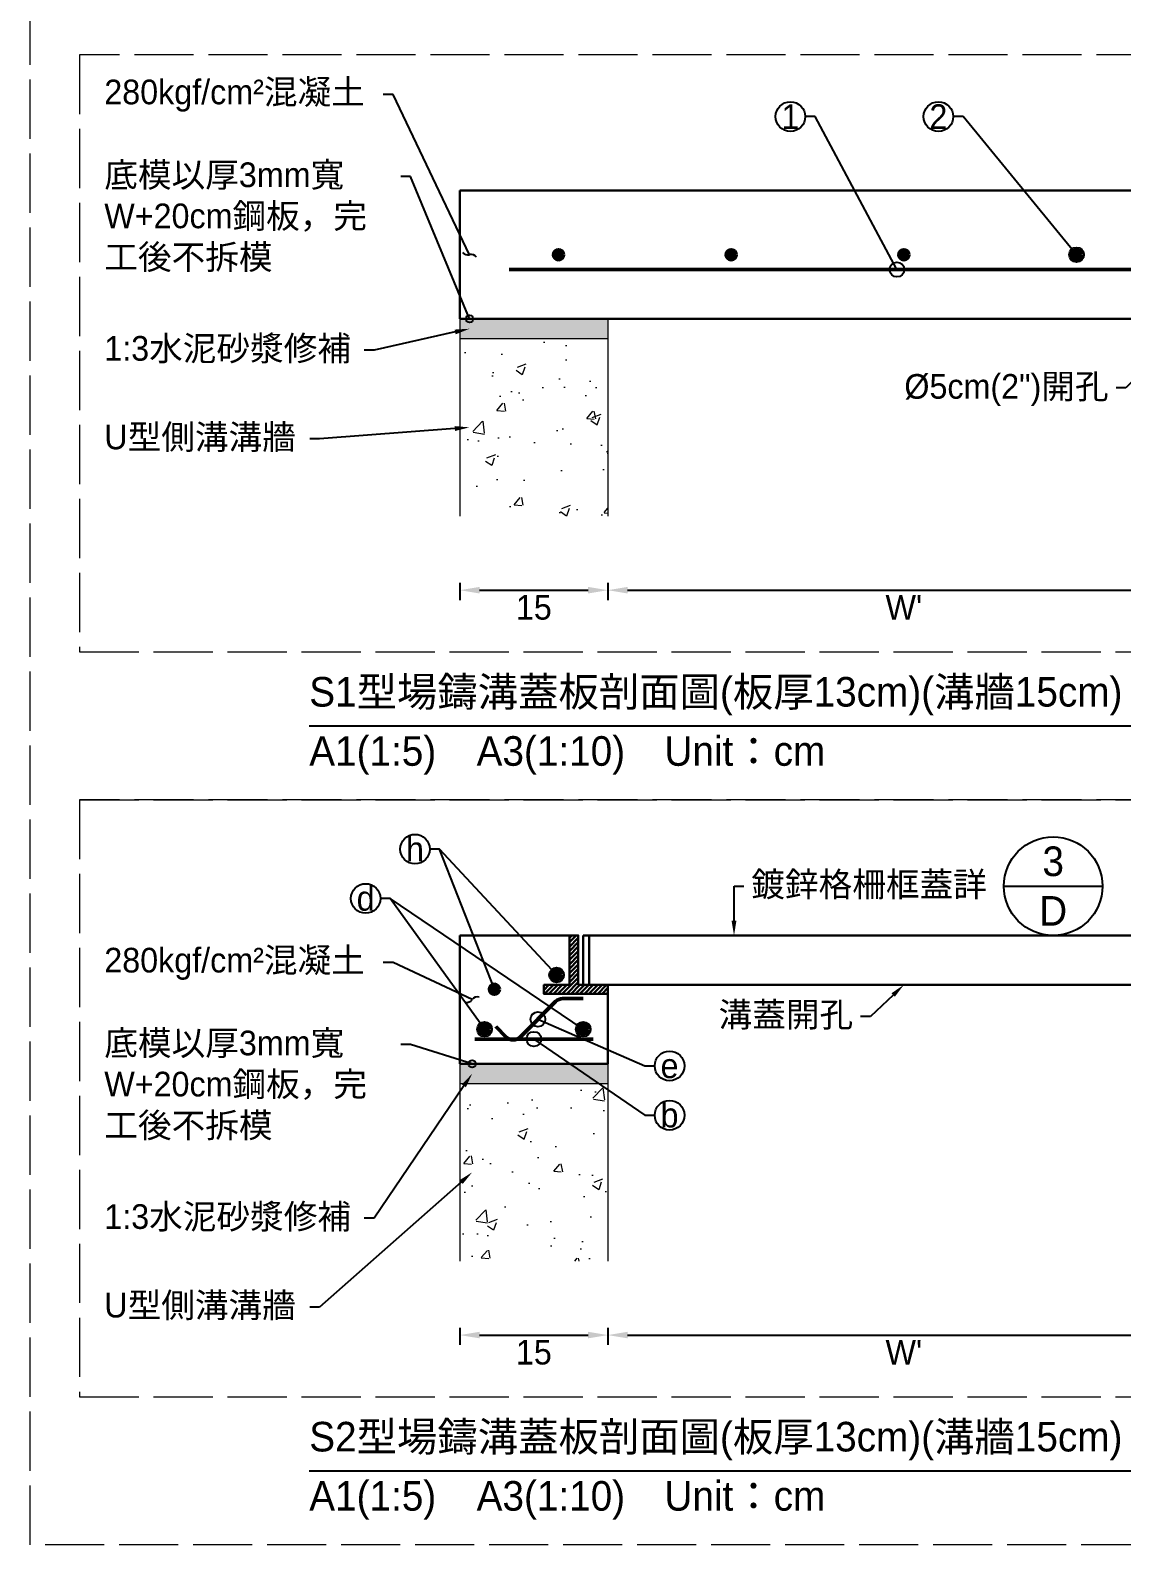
# Model space of a CAD drawing. Extents: x -4891 to 4829, y -5666 to -3242.
# Drawn here: x -3960.9 to -3739.6, y -4196.3 to -3889.3 of the extents above; entities that cross this region are included whole.
import ezdxf
from ezdxf import colors
from ezdxf.entities.mleader import LeaderData, LeaderLine
from ezdxf.math import Vec2, Vec3

# ---------------------------------------------------------------- set-up
doc = ezdxf.new("R2010")
doc.units = 0
doc.header["$MEASUREMENT"] = 0
doc.linetypes.add('ACAD_ISO02W100', pattern=[15, 12, -3])
doc.layers.add('一、4.基本-隱藏', color=9, linetype='ACAD_ISO02W100', lineweight=20, plot=False)
doc.layers.add('三、3.文字-註解文字', color=2, linetype='Continuous')
for name, color, linetype, lineweight in [('二、1.繪圖-既有設施', 8, 'Continuous', 20), ('二、2.繪圖-施作項目', 181, 'Continuous', 30), ('二、5.繪圖-鋼筋', 60, 'Continuous', 50), ('二、6.繪圖-其他施作項目', 35, 'Continuous', 30)]:
    doc.layers.add(name, color=color, linetype=linetype, lineweight=lineweight)
doc.styles.add('次圖名(詳圖)', font='MS PGothic.ttf', dxfattribs={"height": 6})
doc.styles.add('註解文字', font='MS PGothic.ttf', dxfattribs={"height": 5})
doc.styles.add('註解文字(詳圖)', font='MS PGothic.ttf', dxfattribs={"height": 6})
doc.dimstyles.new('註解文字', dxfattribs={"dimtxt": 5, "dimasz": 4, "dimexe": 2, "dimexo": 2.5, "dimgap": 1, "dimtad": 2, "dimzin": 0, "dimdsep": 46, "dimtxsty": '註解文字', "dimcen": 0.1, "dimclrd": 144, "dimclre": 144, "dimclrt": 256, "dimadec": 0, "dimazin": 0, "dimtfac": 1, "dimtofl": 0, "dimtmove": 0, "dimatfit": 3, "dimfxl": 1.5, "dimfxlon": 1, "dimtolj": 1, "dimtzin": 0, "dimlwd": -1, "dimlwe": -1, "dimarcsym": 1})

# ---------------------------------------------------------------- blocks, each defined once
blk = doc.blocks.new('_Integral')
at = {"color": 0, "linetype": 'ByBlock', "lineweight": -2}
for centre, start, end in [((0.44, -0.09), 102, 168), ((-0.44, 0.09), 282, 348)]:
    blk.add_arc(centre, 0.454, start, end, dxfattribs=at)
blk = doc.blocks.new('_Small')
at = {"color": 0, "linetype": 'ByBlock', "lineweight": -2}
blk.add_circle((0, 0), 0.25, dxfattribs=at)
blk = doc.blocks.new('*D128')
at = {"layer": 'Defpoints', "color": 0, "transparency": 16777216}
for p in [(-3873.78, -3987.8), (-3843.78, -3987.8), (-3843.78, -4002.8)]:
    blk.add_point(p, dxfattribs=at)
at = {"layer": '三、3.文字-註解文字', "color": 144, "transparency": 16777216}
for p, q in [((-3873.78, -4001.3), (-3873.78, -4004.8)), ((-3869.78, -4002.8), (-3847.78, -4002.8)), ((-3843.78, -4001.3), (-3843.78, -4004.8))]:
    blk.add_line(p, q, dxfattribs=at)
for points in [[(-3869.78, -4002.13), (-3869.78, -4003.46), (-3873.78, -4002.8)], [(-3847.78, -4002.13), (-3847.78, -4003.46), (-3843.78, -4002.8)]]:
    blk.add_solid(points, dxfattribs=at)
at = {"layer": '三、3.文字-註解文字', "transparency": 16777216, "insert": (-3858.78, -4006.3), "char_height": 5, "attachment_point": 5, "style": '註解文字'}
blk.add_mtext('\\A1;15', dxfattribs=at)
blk = doc.blocks.new('*D129')
at = {"layer": 'Defpoints', "color": 0, "transparency": 16777216}
for p in [(-3843.78, -3987.8), (-3723.78, -3987.8), (-3723.78, -4002.8)]:
    blk.add_point(p, dxfattribs=at)
at = {"layer": '三、3.文字-註解文字', "color": 144, "transparency": 16777216}
for p, q in [((-3843.78, -4001.3), (-3843.78, -4004.8)), ((-3839.78, -4002.8), (-3727.78, -4002.8)), ((-3723.78, -4001.3), (-3723.78, -4004.8))]:
    blk.add_line(p, q, dxfattribs=at)
for points in [[(-3839.78, -4002.13), (-3839.78, -4003.46), (-3843.78, -4002.8)], [(-3727.78, -4002.13), (-3727.78, -4003.46), (-3723.78, -4002.8)]]:
    blk.add_solid(points, dxfattribs=at)
at = {"layer": '三、3.文字-註解文字', "transparency": 16777216, "insert": (-3783.78, -4006.3), "char_height": 5, "attachment_point": 5, "style": '註解文字'}
blk.add_mtext("\\A1;W'", dxfattribs=at)
blk = doc.blocks.new('*D131')
at = {"layer": 'Defpoints', "color": 0, "transparency": 16777216}
for p in [(-3873.78, -4138.8), (-3843.78, -4138.8), (-3843.78, -4153.8)]:
    blk.add_point(p, dxfattribs=at)
at = {"layer": '三、3.文字-註解文字', "color": 144, "transparency": 16777216}
for p, q in [((-3873.78, -4152.3), (-3873.78, -4155.8)), ((-3843.78, -4152.3), (-3843.78, -4155.8)), ((-3869.78, -4153.8), (-3847.78, -4153.8))]:
    blk.add_line(p, q, dxfattribs=at)
for points in [[(-3869.78, -4153.13), (-3869.78, -4154.46), (-3873.78, -4153.8)], [(-3847.78, -4153.13), (-3847.78, -4154.46), (-3843.78, -4153.8)]]:
    blk.add_solid(points, dxfattribs=at)
at = {"layer": '三、3.文字-註解文字', "transparency": 16777216, "insert": (-3858.78, -4157.3), "char_height": 5, "attachment_point": 5, "style": '註解文字'}
blk.add_mtext('\\A1;15', dxfattribs=at)
blk = doc.blocks.new('*D132')
at = {"layer": 'Defpoints', "color": 0, "transparency": 16777216}
for p in [(-3843.78, -4138.8), (-3723.78, -4138.8), (-3723.78, -4153.8)]:
    blk.add_point(p, dxfattribs=at)
at = {"layer": '三、3.文字-註解文字', "color": 144, "transparency": 16777216}
for p, q in [((-3843.78, -4152.3), (-3843.78, -4155.8)), ((-3723.78, -4152.3), (-3723.78, -4155.8)), ((-3839.78, -4153.8), (-3727.78, -4153.8))]:
    blk.add_line(p, q, dxfattribs=at)
for points in [[(-3839.78, -4153.13), (-3839.78, -4154.46), (-3843.78, -4153.8)], [(-3727.78, -4153.13), (-3727.78, -4154.46), (-3723.78, -4153.8)]]:
    blk.add_solid(points, dxfattribs=at)
at = {"layer": '三、3.文字-註解文字', "transparency": 16777216, "insert": (-3783.78, -4157.3), "char_height": 5, "attachment_point": 5, "style": '註解文字'}
blk.add_mtext("\\A1;W'", dxfattribs=at)

msp = doc.modelspace()

# ---------------------------------------------------------------- hatches: boundary and pattern name
at = {"layer": '二、1.繪圖-既有設施'}
h = msp.add_hatch(dxfattribs=at)
h.set_pattern_fill('CROSS', color=256, scale=0.2)
h.set_pattern_definition([(0, (-458972.6957, -667997.5251), (1.27, 1.27), [0.635, -1.905]), (90, (-458972.3782, -667997.8426), (-1.27, 1.27), [0.635, -1.905])])
h.paths.add_polyline_path([(-3843.775, -3947.796), (-3873.775, -3947.796), (-3873.775, -3951.796), (-3843.775, -3951.796)])
h.paths.add_polyline_path([(-3693.775, -3947.796), (-3723.775, -3947.796), (-3723.775, -3951.796), (-3693.775, -3951.796)])
h = msp.add_hatch(dxfattribs=at)
h.set_pattern_fill('AR-CONC', color=256, scale=0.1)
h.set_pattern_definition([(50, (-458972.696, -667997.525), (18.2184669, -1.59390855), [1.905, -20.955]), (355, (-458972.696, -667997.525), (-3.52434214, 19.10568452), [1.524, -16.7640584]), (100.4514447, (-458971.178, -667997.658), (14.6941247, 17.5117752), [1.6190009, -17.80902446]), (46.1842, (-458972.696, -667992.445), (27.1079041, -4.2042328), [2.8575, -31.4325]), (96.6355576, (-458970.437, -667992.795), (23.7404134, 24.7426125), [2.4285023, -26.7135608]), (351.184151, (-458972.696, -667992.445), (23.7404134, 24.7426125), [2.2859967, -25.1459732]), (21, (-458970.156, -667993.715), (15.16143913, -10.22651982), [1.905, -20.955]), (326, (-458970.156, -667993.715), (6.18020283, 18.4187966), [1.524, -16.764]), (71.451445, (-458968.892, -667994.567), (21.34164193, 8.1922769), [1.6190009, -17.80899376]), (37.5, (-458972.696, -667997.525), (0.308860325, 8.455503887), [0, -16.5608, 0, -17.018, 0, -16.8275]), (7.5, (-458972.696, -667997.525), (6.68196625, 10.01805748), [0, -9.7028, 0, -16.1798, 0, -6.4135]), (327.5, (-458978.36, -667997.525), (13.559059517, -0.5728744), [0, -6.35, 0, -19.812, 0, -26.289]), (317.5, (-458980.9, -667997.525), (14.81291814, 2.5426491), [0, -8.255, 0, -13.1572, 0, -18.669])])
h.paths.add_polyline_path([(-3843.775, -3951.796), (-3873.775, -3951.796), (-3873.775, -3987.796), (-3843.775, -3987.796)])
h.paths.add_polyline_path([(-3693.775, -3951.796), (-3723.775, -3951.796), (-3723.775, -3987.796), (-3693.775, -3987.796)])
h = msp.add_hatch(dxfattribs=at)
h.set_pattern_fill('CROSS', color=256, scale=0.2)
h.set_pattern_definition([(0, (-459212.6957, -668148.5251), (1.27, 1.27), [0.635, -1.905]), (90, (-459212.3782, -668148.8426), (-1.27, 1.27), [0.635, -1.905])])
h.paths.add_polyline_path([(-3843.775, -4098.796), (-3873.775, -4098.796), (-3873.775, -4102.796), (-3843.775, -4102.796)])
h.paths.add_polyline_path([(-3693.775, -4098.796), (-3723.775, -4098.796), (-3723.775, -4102.796), (-3693.775, -4102.796)])
h = msp.add_hatch(dxfattribs=at)
h.set_pattern_fill('AR-CONC', color=256, scale=0.1)
h.set_pattern_definition([(50, (-459212.696, -668148.525), (18.2184669, -1.59390855), [1.905, -20.955]), (355, (-459212.696, -668148.525), (-3.52434214, 19.10568452), [1.524, -16.7640584]), (100.4514447, (-459211.178, -668148.658), (14.6941247, 17.5117752), [1.6190009, -17.80902446]), (46.1842, (-459212.696, -668143.445), (27.1079041, -4.2042328), [2.8575, -31.4325]), (96.6355576, (-459210.437, -668143.795), (23.7404134, 24.7426125), [2.4285023, -26.7135608]), (351.184151, (-459212.696, -668143.445), (23.7404134, 24.7426125), [2.2859967, -25.1459732]), (21, (-459210.156, -668144.715), (15.16143913, -10.22651982), [1.905, -20.955]), (326, (-459210.156, -668144.715), (6.18020283, 18.4187966), [1.524, -16.764]), (71.451445, (-459208.892, -668145.567), (21.34164193, 8.1922769), [1.6190009, -17.80899376]), (37.5, (-459212.696, -668148.525), (0.308860325, 8.455503887), [0, -16.5608, 0, -17.018, 0, -16.8275]), (7.5, (-459212.696, -668148.525), (6.68196625, 10.01805748), [0, -9.7028, 0, -16.1798, 0, -6.4135]), (327.5, (-459218.36, -668148.525), (13.559059517, -0.5728744), [0, -6.35, 0, -19.812, 0, -26.289]), (317.5, (-459220.9, -668148.525), (14.81291814, 2.5426491), [0, -8.255, 0, -13.1572, 0, -18.669])])
h.paths.add_polyline_path([(-3843.775, -4102.796), (-3873.775, -4102.796), (-3873.775, -4138.796), (-3843.775, -4138.796)])
h.paths.add_polyline_path([(-3693.775, -4102.796), (-3723.775, -4102.796), (-3723.775, -4138.796), (-3693.775, -4138.796)])
at = {"layer": '二、5.繪圖-鋼筋'}
h = msp.add_hatch(color=256, dxfattribs=at)
h.dxf.hatch_style = 1
h.paths.add_polyline_path([(-3854.775, -3934.796, 1), (-3852.775, -3934.796, 1)])
h = msp.add_hatch(color=256, dxfattribs=at)
h.dxf.hatch_style = 1
h.paths.add_polyline_path([(-3819.775, -3934.796, 1), (-3817.775, -3934.796, 1)])
h = msp.add_hatch(color=256, dxfattribs=at)
h.dxf.hatch_style = 1
h.paths.add_polyline_path([(-3784.775, -3934.796, 1), (-3782.775, -3934.796, 1)])
h = msp.add_hatch(color=256, dxfattribs=at)
h.dxf.hatch_style = 1
h.paths.add_polyline_path([(-3749.775, -3934.796, 1), (-3747.775, -3934.796, 1)])
h = msp.add_hatch(color=256, dxfattribs=at)
h.dxf.hatch_style = 1
h.paths.add_polyline_path([(-3855.175, -4080.796, 1), (-3853.175, -4080.796, 1)])
h = msp.add_hatch(color=256, dxfattribs=at)
h.dxf.hatch_style = 1
h.paths.add_polyline_path([(-3867.775, -4083.696, 1), (-3865.775, -4083.696, 1)])
h = msp.add_hatch(color=256, dxfattribs=at)
h.dxf.hatch_style = 1
h.paths.add_polyline_path([(-3869.775, -4091.796, 1), (-3867.775, -4091.796, 1)])
h = msp.add_hatch(color=256, dxfattribs=at)
h.dxf.hatch_style = 1
h.paths.add_polyline_path([(-3849.775, -4091.796, 1), (-3847.775, -4091.796, 1)])
at = {"layer": '二、6.繪圖-其他施作項目'}
h = msp.add_hatch(dxfattribs=at)
h.set_pattern_fill('ANSI31', color=256, scale=0.2)
h.set_pattern_definition([(45, (-1394.107, -6063.7209), (-0.4490128, 0.4490128), [])])
h.paths.add_polyline_path([(-3849.775, -4072.796), (-3851.575, -4072.796), (-3851.575, -4082.796), (-3856.775, -4082.796), (-3856.775, -4084.596), (-3843.775, -4084.596), (-3843.775, -4082.796), (-3849.775, -4082.796)])
h.paths.add_polyline_path([(-3717.775, -4082.796), (-3723.775, -4082.796), (-3723.775, -4084.596), (-3710.775, -4084.596), (-3710.775, -4082.796), (-3715.975, -4082.796), (-3715.975, -4072.796), (-3717.775, -4072.796)])

# ---------------------------------------------------------------- linework, layer by layer
at = {"layer": '一、4.基本-隱藏'}
for points in [[(-3960.855, -3689.296), (-3180.855, -3689.296), (-3180.855, -4196.296), (-3960.855, -4196.296)], [(-3597.759, -3894.296), (-3950.855, -3894.296), (-3950.855, -4015.296), (-3597.759, -4015.296)], [(-3597.759, -4045.296), (-3950.855, -4045.296), (-3950.855, -4166.296), (-3597.759, -4166.296)]]:
    msp.add_lwpolyline(points, close=True, dxfattribs=at)
for points in [[(-3950.855, -4015.296), (-3597.759, -4015.296)], [(-3950.855, -4045.296), (-3597.759, -4045.296)]]:
    msp.add_lwpolyline(points, dxfattribs=at)
at = {"layer": '三、3.文字-註解文字'}
for points in [[(-3904.307, -4030.296), (-3644.307, -4030.296)], [(-3763.508, -4062.796), (-3743.508, -4062.796)], [(-3904.307, -4181.296), (-3644.307, -4181.296)]]:
    msp.add_lwpolyline(points, dxfattribs=at)
at = {"layer": '三、3.文字-註解文字', "color": 144}
msp.add_lwpolyline([(-3866.775, -4083.696), (-3877.875, -4055.296)], dxfattribs=at)
at = {"layer": '三、3.文字-註解文字'}
for centre, radius in [((-3806.775, -3906.796), 3), ((-3776.775, -3906.796), 3), ((-3882.875, -4055.296), 3), ((-3753.508, -4062.796), 10), ((-3892.875, -4065.296), 3), ((-3831.275, -4099.24), 3), ((-3831.275, -4109.24), 3)]:
    msp.add_circle(centre, radius, dxfattribs=at)
at = {"layer": '二、1.繪圖-既有設施'}
for points in [[(-3873.775, -3947.796), (-3873.775, -3987.796)], [(-3843.775, -3947.796), (-3843.775, -3987.796)], [(-3873.775, -3951.796), (-3843.775, -3951.796)], [(-3873.775, -4098.796), (-3873.775, -4138.796)], [(-3843.775, -4098.796), (-3843.775, -4138.796)], [(-3873.775, -4102.796), (-3843.775, -4102.796)]]:
    msp.add_lwpolyline(points, dxfattribs=at)
at = {"layer": '二、2.繪圖-施作項目'}
for points in [[(-3873.775, -3921.796), (-3693.775, -3921.796)], [(-3873.775, -3921.796), (-3873.775, -3947.796)], [(-3873.775, -3947.796), (-3733.775, -3947.796)], [(-3873.775, -4072.796), (-3851.575, -4072.796)], [(-3873.775, -4072.796), (-3873.775, -4098.796)], [(-3843.775, -4082.796), (-3843.775, -4098.796)], [(-3873.775, -4098.796), (-3843.775, -4098.796)]]:
    msp.add_lwpolyline(points, dxfattribs=at)
at = {"layer": '二、5.繪圖-鋼筋'}
for points in [[(-3863.775, -3937.796), (-3703.775, -3937.796)], [(-3870.775, -4093.796), (-3846.775, -4093.796)]]:
    msp.add_lwpolyline(points, dxfattribs=at)
msp.add_lwpolyline([(-3848.775, -4085.596), (-3852.947, -4085.596, 0.1989124), (-3854.361, -4086.182), (-3861.561, -4093.382, -0.4142136), (-3864.39, -4093.382), (-3866.511, -4091.26)], format="xyb", dxfattribs=at)
for centre in [(-3853.775, -3934.796), (-3818.775, -3934.796), (-3783.775, -3934.796), (-3748.775, -3934.796), (-3854.175, -4080.796), (-3866.775, -4083.696), (-3868.775, -4091.796), (-3848.775, -4091.796)]:
    msp.add_circle(centre, 1, dxfattribs=at)
at = {"layer": '二、6.繪圖-其他施作項目'}
msp.add_lwpolyline([(-3856.775, -4082.796), (-3851.575, -4082.796), (-3851.575, -4072.796), (-3849.775, -4072.796), (-3849.775, -4082.796), (-3843.775, -4082.796), (-3843.775, -4084.596), (-3856.775, -4084.596)], close=True, dxfattribs=at)
for points in [[(-3848.775, -4072.796), (-3848.775, -4082.796)], [(-3848.775, -4072.796), (-3718.775, -4072.796)], [(-3847.575, -4072.796), (-3847.575, -4082.796)], [(-3848.775, -4082.796), (-3718.775, -4082.796)]]:
    msp.add_lwpolyline(points, dxfattribs=at)

# ---------------------------------------------------------------- texts
at = {"layer": '三、3.文字-註解文字'}
for s, width, gutter_width, insert, char_height, attachment_point, style in [('1', 8.38231, 30, (-3806.775, -3906.796), 5, 5, '註解文字'), ('2', 8.38231, 30, (-3776.775, -3906.796), 5, 5, '註解文字'), ('S{\\fMS PGothic|b0|i0|c128|p34;1型場鑄溝蓋板剖面圖(板厚13cm)}(溝牆15cm)', 215.37549, 15, (-3904.307, -4024.296), 6, 4, '次圖名(詳圖)'), ('{\\fMS PGothic|b0|i0|c128|p34;A1(1:}5{\\fMS PGothic|b0|i0|c128|p34;)\u3000A3(1:}1{\\fMS PGothic|b0|i0|c128|p34;0)^IUnit：cm}', 136.03259, 15, (-3904.307, -4036.296), 6, 4, '次圖名(詳圖)'), ('h', 8.38231, 30, (-3882.875, -4055.296), 5, 5, '註解文字'), ('3', 6.60394, 25, (-3753.508, -4057.796), 6, 5, '註解文字(詳圖)'), ('d', 8.38231, 30, (-3892.875, -4065.296), 5, 5, '註解文字'), ('D', 6.60394, 25, (-3753.508, -4067.796), 6, 5, '註解文字(詳圖)'), ('e', 8.38231, 30, (-3831.275, -4099.24), 5, 5, '註解文字'), ('b', 8.38231, 30, (-3831.275, -4109.24), 5, 5, '註解文字'), ('S{\\fMS PGothic|b0|i0|c128|p34;2型場鑄溝蓋板剖面圖(板厚13cm)}(溝牆15cm)', 215.37549, 15, (-3904.307, -4175.296), 6, 4, '次圖名(詳圖)'), ('{\\fMS PGothic|b0|i0|c128|p34;A1(1:}5{\\fMS PGothic|b0|i0|c128|p34;)\u3000A3(1:}1{\\fMS PGothic|b0|i0|c128|p34;0)^IUnit：cm}', 136.03259, 15, (-3904.307, -4187.296), 6, 4, '次圖名(詳圖)')]:
    msp.add_mtext_dynamic_manual_height_columns(s, width=width, gutter_width=gutter_width, heights=[0], dxfattribs=dict(at, insert=insert, char_height=char_height, attachment_point=attachment_point, style=style))

# ---------------------------------------------------------------- dimensions: what is measured, and where the dimension line sits
for base, p1, p2, text, picture, middle in [((-3843.775, -4002.796), (-3873.775, -3987.796), (-3843.775, -3987.796), '15', '*D128', (-3858.775, -4006.296)), ((-3723.775, -4002.796), (-3843.775, -3987.796), (-3723.775, -3987.796), "W'", '*D129', (-3783.775, -4006.296)), ((-3843.775, -4153.796), (-3873.775, -4138.796), (-3843.775, -4138.796), '15', '*D131', (-3858.775, -4157.296)), ((-3723.775, -4153.796), (-3843.775, -4138.796), (-3723.775, -4138.796), "W'", '*D132', (-3783.775, -4157.296))]:
    dim = msp.add_linear_dim(base=base, p1=p1, p2=p2, text=text, dimstyle='註解文字', dxfattribs=at)
    dim.commit()
    dim.dimension.update_dxf_attribs({"geometry": picture, "text_midpoint": middle})

# ---------------------------------------------------------------- leaders
ml = msp.add_multileader_mtext('Standard', dxfattribs=at)
ml.set_content('280kgf/cm²混凝土', color=256, style='註解文字')
ml.set_leader_properties(color=144, linetype='ByLayer', lineweight=-1)
ml.set_arrow_properties(name='INTEGRAL')
ml.build(insert=Vec2(0, 0))
ml.multileader.update_dxf_attribs({"dogleg_length": 2, "arrow_head_size": 3})
ctx = ml.context
ctx.base_point, ctx.char_height, ctx.arrow_head_size, ctx.landing_gap_size, ctx.plane_origin = Vec3(-3947.355, -3902.279), 5, 3, 1.5, Vec3(-3807.606, -3983.137)
notes = []
notes.append((ctx, [(1, (1, 1, 0), (-3887.298, -3902.279), (-1, 0), 2, [(0, [(-3871.807, -3934.796)], 0, [])])]))
ctx.mtext.insert, ctx.mtext.width, ctx.mtext.flow_direction = Vec3(-3945.855, -3899.296), 107.51878, 5
ml = msp.add_multileader_mtext('Standard', dxfattribs=at)
ml.set_content('{\\fMS PGothic|b0|i0|c128|p34; }', color=256, style='註解文字')
ml.set_leader_properties(color=144, linetype='ByLayer', lineweight=-1)
ml.set_arrow_properties(name='SMALL')
ml.build(insert=Vec2(0, 0))
ml.multileader.update_dxf_attribs({"dogleg_length": 2, "arrow_head_size": 6})
ctx = ml.context
ctx.base_point, ctx.char_height, ctx.arrow_head_size, ctx.landing_gap_size, ctx.plane_origin = Vec3(-3808.991, -3906.796), 5, 6, 1.5, Vec3(-3785.186, -3913.45)
ctx.text_align_type = 2
notes.append((ctx, [(0, (1, 1, 0), (-3801.775, -3906.796), (-1, 0), 2, [(0, [(-3785.186, -3937.796)], 0, [])])]))
ctx.mtext.insert, ctx.mtext.alignment, ctx.mtext.flow_direction = Vec3(-3805.275, -3904.296), 3, 5
ml = msp.add_multileader_mtext('Standard', dxfattribs=at)
ml.set_content('{\\fMS PGothic|b0|i0|c128|p34; }', color=256, style='註解文字')
ml.set_leader_properties(color=144, linetype='ByLayer', lineweight=-1)
ml.set_arrow_properties(name='SMALL')
ml.build(insert=Vec2(0, 0))
ml.multileader.update_dxf_attribs({"dogleg_length": 2, "arrow_head_size": 6})
ctx = ml.context
ctx.base_point, ctx.char_height, ctx.arrow_head_size, ctx.landing_gap_size, ctx.plane_origin = Vec3(-3778.991, -3906.796), 5, 6, 1.5, Vec3(-3755.186, -3913.45)
ctx.text_align_type = 2
notes.append((ctx, [(0, (1, 1, 0), (-3771.775, -3906.796), (-1, 0), 2, [(0, [(-3748.775, -3934.796)], 0, [])])]))
ctx.mtext.insert, ctx.mtext.alignment, ctx.mtext.flow_direction = Vec3(-3775.275, -3904.296), 3, 5
ml = msp.add_multileader_mtext('Standard', dxfattribs=at)
ml.set_content('底模以厚3mm寬W+20cm鋼板，完工後不拆模', color=256, style='註解文字')
ml.set_leader_properties(color=144, linetype='ByLayer', lineweight=-1)
ml.set_arrow_properties(name='SMALL')
ml.build(insert=Vec2(0, 0))
ml.multileader.update_dxf_attribs({"dogleg_length": 2, "arrow_head_size": 3})
ctx = ml.context
ctx.base_point, ctx.char_height, ctx.arrow_head_size, ctx.landing_gap_size, ctx.plane_origin = Vec3(-3947.355, -3918.927), 5, 3, 1.5, Vec3(-3807.606, -3996.284)
notes.append((ctx, [(1, (1, 1, 0), (-3883.775, -3918.927), (-1, 0), 2, [(0, [(-3871.807, -3947.796)], 0, [])])]))
ctx.mtext.insert, ctx.mtext.width, ctx.mtext.flow_direction = Vec3(-3945.855, -3916.086), 59.22735, 5
ml = msp.add_multileader_mtext('Standard', dxfattribs=at)
ml.set_content('1:3水泥砂漿修補', color=256, style='註解文字')
ml.set_leader_properties(color=144, linetype='ByLayer', lineweight=-1)
ml.build(insert=Vec2(0, 0))
ml.multileader.update_dxf_attribs({"dogleg_length": 2, "arrow_head_size": 3})
ctx = ml.context
ctx.base_point, ctx.char_height, ctx.arrow_head_size, ctx.landing_gap_size, ctx.plane_origin = Vec3(-3947.355, -3954.116), 5, 3, 1.5, Vec3(-3804.061, -4031.546)
notes.append((ctx, [(1, (1, 1, 0), (-3891.162, -3954.116), (-1, 0), 2, [(0, [(-3871.807, -3949.796)], 0, [])])]))
ctx.mtext.insert, ctx.mtext.width, ctx.mtext.defined_height, ctx.mtext.flow_direction = Vec3(-3945.855, -3951.275), 75.70236, 7.957, 5
ml = msp.add_multileader_mtext('Standard', dxfattribs=at)
ml.set_content('%%C5cm(2")開孔{\\fMS PGothic|b0|i0|c128|p34; }', color=256, style='註解文字')
ml.set_leader_properties(color=144, linetype='ByLayer', lineweight=-1)
ml.build(insert=Vec2(0, 0))
ml.multileader.update_dxf_attribs({"dogleg_length": 2, "arrow_head_size": 3})
ctx = ml.context
ctx.base_point, ctx.char_height, ctx.arrow_head_size, ctx.landing_gap_size, ctx.plane_origin = Vec3(-3785.736, -3961.796), 5, 3, 1.5, Vec3(-3728.775, -3951.796)
ctx.text_align_type = 2
notes.append((ctx, [(0, (1, 1, 0), (-3738.775, -3961.796), (-1, 0), 2, [(0, [(-3728.775, -3951.796)], 0, [])])]))
ctx.mtext.insert, ctx.mtext.alignment, ctx.mtext.flow_direction = Vec3(-3742.275, -3958.983), 3, 5
ml = msp.add_multileader_mtext('Standard', dxfattribs=at)
ml.set_content('{\\fMS PGothic|b0|i0|c128|p34;U型側溝}溝{\\fMS PGothic|b0|i0|c128|p34;牆}', color=256, style='註解文字')
ml.set_leader_properties(color=144, linetype='ByLayer', lineweight=-1)
ml.build(insert=Vec2(0, 0))
ml.multileader.update_dxf_attribs({"dogleg_length": 2, "arrow_head_size": 3})
ctx = ml.context
ctx.base_point, ctx.char_height, ctx.arrow_head_size, ctx.landing_gap_size, ctx.plane_origin = Vec3(-3947.355, -3972.144), 5, 3, 1.5, Vec3(-3804.061, -4044.489)
notes.append((ctx, [(1, (1, 1, 0), (-3902.213, -3972.144), (-1, 0), 2, [(0, [(-3871.807, -3969.796)], 0, [])])]))
ctx.mtext.insert, ctx.mtext.width, ctx.mtext.defined_height, ctx.mtext.flow_direction = Vec3(-3945.855, -3969.232), 79.19501, 8.736, 5
ml = msp.add_multileader_mtext('Standard', dxfattribs=at)
ml.set_content('{\\fMS PGothic|b0|i0|c128|p34; }', color=256, style='註解文字')
ml.set_leader_properties(color=144, linetype='ByLayer', lineweight=-1)
ml.set_arrow_properties(name='SMALL')
ml.build(insert=Vec2(0, 0))
ml.multileader.update_dxf_attribs({"dogleg_length": 2, "arrow_head_size": 6})
ctx = ml.context
ctx.base_point, ctx.char_height, ctx.arrow_head_size, ctx.landing_gap_size, ctx.plane_origin = Vec3(-3885.091, -4055.296), 5, 6, 1.5, Vec3(-3863.577, -4072.033)
ctx.text_align_type = 2
notes.append((ctx, [(0, (1, 1, 0), (-3877.875, -4055.296), (-1, 0), 2, [(0, [(-3854.175, -4080.796)], 0, [])])]))
ctx.mtext.insert, ctx.mtext.alignment, ctx.mtext.flow_direction = Vec3(-3881.375, -4052.796), 3, 5
ml = msp.add_multileader_mtext('Standard', dxfattribs=at)
ml.set_content('{\\fMS PGothic|b0|i0|c128|p34;鍍鋅格柵框蓋詳}', color=256, style='註解文字')
ml.set_leader_properties(color=144, linetype='ByLayer', lineweight=-1)
ml.build(insert=Vec2(0, 0))
ml.multileader.update_dxf_attribs({"dogleg_length": 2, "arrow_head_size": 3})
ctx = ml.context
ctx.base_point, ctx.char_height, ctx.arrow_head_size, ctx.landing_gap_size, ctx.plane_origin = Vec3(-3816.205, -4062.796), 5, 3, 1.5, Vec3(-3835.754, -4118.973)
notes.append((ctx, [(1, (1, 1, 0), (-3818.205, -4062.796), (1, 0), 2, [(0, [(-3818.205, -4072.796)], 0, [])])]))
ctx.mtext.insert, ctx.mtext.width, ctx.mtext.flow_direction = Vec3(-3814.705, -4059.941), 50.82195, 5
ml = msp.add_multileader_mtext('Standard', dxfattribs=at)
ml.set_content('{\\fMS PGothic|b0|i0|c128|p34; }', color=256, style='註解文字')
ml.set_leader_properties(color=144, linetype='ByLayer', lineweight=-1)
ml.set_arrow_properties(name='SMALL')
ml.build(insert=Vec2(0, 0))
ml.multileader.update_dxf_attribs({"dogleg_length": 2, "arrow_head_size": 6})
ctx = ml.context
ctx.base_point, ctx.char_height, ctx.arrow_head_size, ctx.landing_gap_size, ctx.plane_origin = Vec3(-3895.091, -4065.296), 5, 6, 1.5, Vec3(-3880.177, -4089.933)
ctx.text_align_type = 2
notes.append((ctx, [(0, (1, 1, 0), (-3887.875, -4065.296), (-1, 0), 2, [(0, [(-3848.775, -4091.796)], 0, [])])]))
ctx.mtext.insert, ctx.mtext.alignment, ctx.mtext.flow_direction = Vec3(-3891.375, -4062.796), 3, 5
ml = msp.add_multileader_mtext('Standard', dxfattribs=at)
ml.set_content('{\\fMS PGothic|b0|i0|c128|p34; }', color=256, style='註解文字')
ml.set_leader_properties(color=144, linetype='ByLayer', lineweight=-1)
ml.set_arrow_properties(name='SMALL')
ml.build(insert=Vec2(0, 0))
ml.multileader.update_dxf_attribs({"dogleg_length": 2, "arrow_head_size": 6})
ctx = ml.context
ctx.base_point, ctx.char_height, ctx.arrow_head_size, ctx.landing_gap_size, ctx.plane_origin = Vec3(-3895.091, -4065.296), 5, 6, 1.5, Vec3(-3882.104, -4095.311)
ctx.text_align_type = 2
notes.append((ctx, [(0, (1, 1, 0), (-3887.875, -4065.296), (-1, 0), 2, [(0, [(-3868.775, -4091.796)], 0, [])])]))
ctx.mtext.insert, ctx.mtext.alignment, ctx.mtext.flow_direction = Vec3(-3891.375, -4062.796), 3, 5
ml = msp.add_multileader_mtext('Standard', dxfattribs=at)
ml.set_content('280kgf/cm²混凝土', color=256, style='註解文字')
ml.set_leader_properties(color=144, linetype='ByLayer', lineweight=-1)
ml.set_arrow_properties(name='INTEGRAL')
ml.build(insert=Vec2(0, 0))
ml.multileader.update_dxf_attribs({"dogleg_length": 2, "arrow_head_size": 3})
ctx = ml.context
ctx.base_point, ctx.char_height, ctx.arrow_head_size, ctx.landing_gap_size, ctx.plane_origin = Vec3(-3947.355, -4078.279), 5, 3, 1.5, Vec3(-3807.606, -4176.464)
notes.append((ctx, [(1, (1, 1, 0), (-3887.298, -4078.279), (-1, 0), 2, [(0, [(-3871.275, -4085.796)], 0, [])])]))
ctx.mtext.insert, ctx.mtext.width, ctx.mtext.flow_direction = Vec3(-3945.855, -4075.296), 107.51878, 5
ml = msp.add_multileader_mtext('Standard', dxfattribs=at)
ml.set_content('溝蓋開孔', color=256, style='註解文字')
ml.set_leader_properties(color=144, linetype='ByLayer', lineweight=-1)
ml.build(insert=Vec2(0, 0))
ml.multileader.update_dxf_attribs({"dogleg_length": 2, "arrow_head_size": 3})
ctx = ml.context
ctx.base_point, ctx.char_height, ctx.arrow_head_size, ctx.landing_gap_size, ctx.plane_origin = Vec3(-3823.881, -4089.24), 5, 3, 1.5, Vec3(-3801.324, -4128.973)
ctx.text_align_type = 2
notes.append((ctx, [(0, (1, 1, 0), (-3790.557, -4089.24), (-1, 0), 2, [(0, [(-3783.775, -4082.796)], 0, [])])]))
ctx.mtext.insert, ctx.mtext.width, ctx.mtext.alignment, ctx.mtext.flow_direction = Vec3(-3794.057, -4086.328), 29.56865, 3, 5
ml = msp.add_multileader_mtext('Standard', dxfattribs=at)
ml.set_content('{\\fMS PGothic|b0|i0|c128|p34; }', color=256, style='註解文字')
ml.set_leader_properties(color=144, linetype='ByLayer', lineweight=-1)
ml.set_arrow_properties(name='SMALL')
ml.build(insert=Vec2(0, 0))
ml.multileader.update_dxf_attribs({"dogleg_length": 2, "arrow_head_size": 6})
ctx = ml.context
ctx.base_point, ctx.char_height, ctx.arrow_head_size, ctx.landing_gap_size, ctx.plane_origin = Vec3(-3834.275, -4099.24), 5, 6, 1.5, Vec3(-3895.557, -4056.812)
notes.append((ctx, [(1, (1, 1, 0), (-3836.275, -4099.24), (1, 0), 2, [(0, [(-3857.961, -4089.782)], 0, [])])]))
ctx.mtext.insert, ctx.mtext.flow_direction = Vec3(-3832.775, -4096.74), 5
ml = msp.add_multileader_mtext('Standard', dxfattribs=at)
ml.set_content('底模以厚3mm寬W+20cm鋼板，完工後不拆模', color=256, style='註解文字')
ml.set_leader_properties(color=144, linetype='ByLayer', lineweight=-1)
ml.set_arrow_properties(name='SMALL')
ml.build(insert=Vec2(0, 0))
ml.multileader.update_dxf_attribs({"dogleg_length": 2, "arrow_head_size": 3})
ctx = ml.context
ctx.base_point, ctx.char_height, ctx.arrow_head_size, ctx.landing_gap_size, ctx.plane_origin = Vec3(-3947.355, -4094.927), 5, 3, 1.5, Vec3(-3807.606, -4189.612)
notes.append((ctx, [(1, (1, 1, 0), (-3883.775, -4094.927), (-1, 0), 2, [(0, [(-3871.275, -4098.796)], 0, [])])]))
ctx.mtext.insert, ctx.mtext.width, ctx.mtext.flow_direction = Vec3(-3945.855, -4092.086), 59.22735, 5
ml = msp.add_multileader_mtext('Standard', dxfattribs=at)
ml.set_content('{\\fMS PGothic|b0|i0|c128|p34; }', color=256, style='註解文字')
ml.set_leader_properties(color=144, linetype='ByLayer', lineweight=-1)
ml.set_arrow_properties(name='SMALL')
ml.build(insert=Vec2(0, 0))
ml.multileader.update_dxf_attribs({"dogleg_length": 2, "arrow_head_size": 6})
ctx = ml.context
ctx.base_point, ctx.char_height, ctx.arrow_head_size, ctx.landing_gap_size, ctx.plane_origin = Vec3(-3834.275, -4109.24), 5, 6, 1.5, Vec3(-3895.557, -4061.812)
notes.append((ctx, [(1, (1, 1, 0), (-3836.275, -4109.24), (1, 0), 2, [(0, [(-3858.775, -4093.796)], 0, [])])]))
ctx.mtext.insert, ctx.mtext.flow_direction = Vec3(-3832.775, -4106.74), 5
ml = msp.add_multileader_mtext('Standard', dxfattribs=at)
ml.set_content('1:3水泥砂漿修補', color=256, style='註解文字')
ml.set_leader_properties(color=144, linetype='ByLayer', lineweight=-1)
ml.build(insert=Vec2(0, 0))
ml.multileader.update_dxf_attribs({"dogleg_length": 2, "arrow_head_size": 3})
ctx = ml.context
ctx.base_point, ctx.char_height, ctx.arrow_head_size, ctx.landing_gap_size, ctx.plane_origin = Vec3(-3947.355, -4130.116), 5, 3, 1.5, Vec3(-3804.061, -4182.546)
notes.append((ctx, [(1, (1, 1, 0), (-3891.162, -4130.116), (-1, 0), 2, [(0, [(-3871.275, -4100.796)], 0, [])])]))
ctx.mtext.insert, ctx.mtext.width, ctx.mtext.defined_height, ctx.mtext.flow_direction = Vec3(-3945.855, -4127.275), 75.70236, 7.957, 5
ml = msp.add_multileader_mtext('Standard', dxfattribs=at)
ml.set_content('{\\fMS PGothic|b0|i0|c128|p34;U型側溝}溝{\\fMS PGothic|b0|i0|c128|p34;牆}', color=256, style='註解文字')
ml.set_leader_properties(color=144, linetype='ByLayer', lineweight=-1)
ml.build(insert=Vec2(0, 0))
ml.multileader.update_dxf_attribs({"dogleg_length": 2, "arrow_head_size": 3})
ctx = ml.context
ctx.base_point, ctx.char_height, ctx.arrow_head_size, ctx.landing_gap_size, ctx.plane_origin = Vec3(-3947.355, -4148.144), 5, 3, 1.5, Vec3(-3804.061, -4195.489)
notes.append((ctx, [(1, (1, 1, 0), (-3902.213, -4148.144), (-1, 0), 2, [(0, [(-3871.275, -4120.796)], 0, [])])]))
ctx.mtext.insert, ctx.mtext.width, ctx.mtext.defined_height, ctx.mtext.flow_direction = Vec3(-3945.855, -4145.232), 79.19501, 8.736, 5
for ctx, leaders in notes:
    for number, flags, end, landing, length, lines in leaders:
        leader = LeaderData()
        leader.index, (leader.has_last_leader_line, leader.has_dogleg_vector, leader.attachment_direction) = number, flags
        leader.last_leader_point, leader.dogleg_vector, leader.dogleg_length = Vec3(end), Vec3(landing), length
        for number, points, colour, breaks in lines:
            line = LeaderLine()
            line.index, line.vertices, line.color, line.breaks = number, Vec3.list(points), colors.encode_raw_color(colour), breaks
            leader.lines.append(line)
        ctx.leaders.append(leader)

doc.saveas('drawing.dxf')
